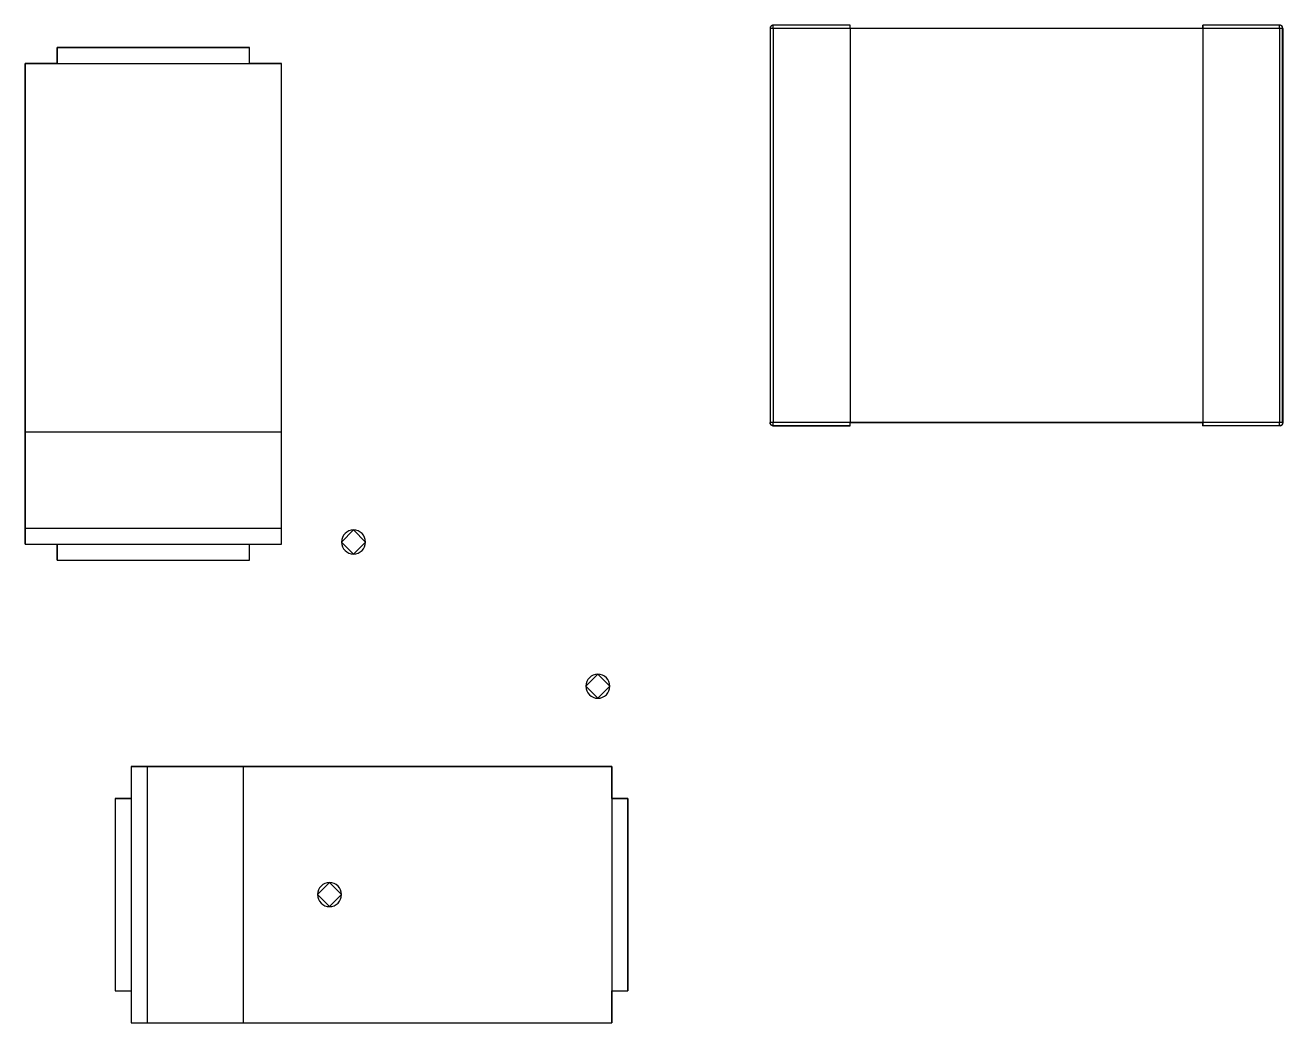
# Model space of a CAD drawing. Header units: inches. Extents: x 5 to 589, y -420 to -5.
# Drawn here: x 451.42 to 467.12, y -89.05 to -76.6 of the extents above; entities that cross this region are included whole.
import ezdxf

# ---------------------------------------------------------------- set-up
doc = ezdxf.new("R2010")
doc.units = ezdxf.units.IN
doc.header["$MEASUREMENT"] = 0

msp = doc.modelspace()

# ---------------------------------------------------------------- linework, layer by layer
at = {"color": 7, "true_color": 0xffffff}
for p, q in [((460.732, -76.613), (460.726, -76.621)), ((460.732, -76.613), (460.726, -76.621)), ((460.738, -76.607), (460.732, -76.613)), ((460.738, -76.607), (460.732, -76.613)), ((460.734, -76.611), (460.732, -76.613)), ((460.734, -76.611), (460.732, -76.613)), ((460.736, -76.609), (460.734, -76.611)), ((460.736, -76.609), (460.734, -76.611)), ((460.746, -76.601), (460.738, -76.607)), ((460.746, -76.601), (460.738, -76.607)), ((460.744, -76.603), (460.74, -76.605)), ((460.744, -76.603), (460.74, -76.605)), ((460.74, -76.605), (460.74, -76.605)), ((460.74, -76.605), (460.74, -76.605)), ((460.754, -76.599), (460.746, -76.601)), ((460.754, -76.599), (460.746, -76.601)), ((460.752, -76.599), (460.748, -76.601)), ((460.752, -76.599), (460.748, -76.601)), ((460.748, -76.601), (460.748, -76.601)), ((460.748, -76.601), (460.748, -76.601)), ((460.764, -76.597), (460.754, -76.599)), ((460.764, -76.599), (460.754, -76.599)), ((460.764, -76.597), (460.756, -76.597)), ((460.756, -76.597), (460.756, -76.599)), ((460.764, -76.597), (460.756, -76.597)), ((460.756, -76.597), (460.756, -76.599)), ((461.724, -76.597), (460.764, -76.597)), ((460.764, -76.597), (460.764, -76.599)), ((461.724, -76.597), (460.764, -76.597)), ((461.724, -76.597), (460.764, -76.597)), ((460.764, -76.597), (460.764, -76.597)), ((460.764, -76.599), (460.764, -76.597)), ((460.764, -76.599), (460.764, -76.599)), ((460.764, -76.599), (460.764, -76.599)), ((460.764, -76.601), (460.764, -76.599)), ((460.764, -76.603), (460.764, -76.601)), ((460.764, -76.601), (460.764, -76.601)), ((460.764, -76.601), (460.764, -76.601)), ((460.764, -76.605), (460.764, -76.603)), ((460.764, -76.607), (460.764, -76.605)), ((460.764, -76.605), (460.764, -76.605)), ((460.764, -76.609), (460.764, -76.607)), ((460.764, -76.611), (460.764, -76.609)), ((460.764, -76.613), (460.764, -76.611)), ((460.764, -76.617), (460.764, -76.613)), ((460.764, -76.613), (460.764, -76.613)), ((461.724, -76.637), (461.724, -76.597)), ((461.724, -76.597), (461.724, -76.597)), ((461.724, -76.601), (461.724, -76.597)), ((461.724, -76.599), (461.724, -76.599)), ((461.724, -76.599), (461.724, -76.599)), ((461.724, -76.603), (461.724, -76.601)), ((461.724, -76.601), (461.724, -76.601)), ((461.724, -76.605), (461.724, -76.601)), ((461.724, -76.607), (461.724, -76.605)), ((461.724, -76.611), (461.724, -76.605)), ((461.724, -76.609), (461.724, -76.607)), ((461.724, -76.619), (461.724, -76.611)), ((461.724, -76.617), (461.724, -76.613)), ((461.724, -76.613), (461.724, -76.613)), ((467.084, -76.599), (466.124, -76.597)), ((466.124, -76.597), (466.124, -76.637)), ((466.124, -76.597), (466.124, -76.597)), ((466.124, -76.599), (466.124, -76.597)), ((467.084, -76.597), (466.124, -76.597)), ((467.084, -76.597), (466.124, -76.597)), ((466.124, -76.599), (466.124, -76.597)), ((466.124, -76.601), (466.124, -76.599)), ((466.124, -76.601), (466.124, -76.599)), ((466.124, -76.601), (466.124, -76.601)), ((466.124, -76.607), (466.124, -76.601)), ((466.124, -76.605), (466.124, -76.603)), ((466.124, -76.605), (466.124, -76.605)), ((466.124, -76.613), (466.124, -76.607)), ((466.124, -76.611), (466.124, -76.609)), ((466.124, -76.613), (466.124, -76.611)), ((466.124, -76.621), (466.124, -76.613)), ((467.092, -76.597), (467.084, -76.599)), ((467.084, -76.597), (467.084, -76.597)), ((467.084, -76.599), (467.084, -76.597)), ((467.092, -76.597), (467.084, -76.597)), ((467.084, -76.601), (467.084, -76.599)), ((467.084, -76.599), (467.084, -76.599)), ((467.084, -76.599), (467.084, -76.599)), ((467.084, -76.601), (467.084, -76.601)), ((467.084, -76.603), (467.084, -76.601)), ((467.084, -76.601), (467.084, -76.601)), ((467.084, -76.605), (467.084, -76.603)), ((467.084, -76.605), (467.084, -76.605)), ((467.084, -76.607), (467.084, -76.605)), ((467.084, -76.609), (467.084, -76.607)), ((467.084, -76.611), (467.084, -76.609)), ((467.084, -76.613), (467.084, -76.611)), ((467.084, -76.617), (467.084, -76.613)), ((467.084, -76.613), (467.084, -76.613)), ((467.1, -76.601), (467.092, -76.597)), ((467.1, -76.601), (467.092, -76.597)), ((467.094, -76.599), (467.092, -76.599)), ((467.094, -76.599), (467.092, -76.599)), ((467.096, -76.599), (467.094, -76.599)), ((467.096, -76.599), (467.094, -76.599)), ((467.108, -76.605), (467.1, -76.601)), ((467.108, -76.605), (467.1, -76.601)), ((467.102, -76.601), (467.1, -76.601)), ((467.102, -76.601), (467.1, -76.601)), ((467.104, -76.603), (467.102, -76.601)), ((467.104, -76.603), (467.102, -76.601)), ((467.114, -76.611), (467.108, -76.605)), ((467.114, -76.611), (467.108, -76.605)), ((467.11, -76.607), (467.108, -76.605)), ((467.11, -76.607), (467.108, -76.605)), ((467.112, -76.609), (467.11, -76.607)), ((467.112, -76.609), (467.11, -76.607)), ((467.12, -76.619), (467.114, -76.611)), ((467.12, -76.619), (467.114, -76.611)), ((467.118, -76.617), (467.116, -76.613)), ((467.116, -76.613), (467.116, -76.613)), ((467.118, -76.617), (467.116, -76.613)), ((467.116, -76.613), (467.116, -76.613)), ((460.726, -76.621), (460.724, -76.629)), ((460.726, -76.621), (460.724, -76.629)), ((460.726, -76.625), (460.724, -76.627)), ((460.726, -76.625), (460.724, -76.627)), ((460.724, -76.627), (460.724, -76.629)), ((460.724, -76.627), (460.724, -76.629)), ((460.724, -76.629), (460.726, -76.637)), ((460.724, -76.629), (460.724, -76.637)), ((460.724, -76.637), (460.724, -81.557)), ((460.724, -76.637), (460.724, -81.557)), ((460.724, -76.637), (460.724, -76.637)), ((460.724, -76.637), (460.724, -76.637)), ((460.726, -76.637), (460.724, -76.637)), ((460.724, -76.637), (460.724, -76.637)), ((460.726, -76.637), (460.726, -81.557)), ((460.726, -76.637), (460.726, -76.637)), ((460.728, -76.637), (460.726, -76.637)), ((460.73, -76.617), (460.728, -76.619)), ((460.73, -76.617), (460.728, -76.619)), ((460.728, -76.619), (460.728, -76.621)), ((460.728, -76.619), (460.728, -76.621)), ((460.73, -76.637), (460.728, -76.637)), ((460.728, -76.637), (460.728, -76.637)), ((460.732, -76.637), (460.73, -76.637)), ((460.732, -76.637), (460.732, -76.637)), ((460.734, -76.637), (460.732, -76.637)), ((460.736, -76.637), (460.734, -76.637)), ((460.738, -76.637), (460.736, -76.637)), ((460.74, -76.637), (460.738, -76.637)), ((460.744, -76.637), (460.74, -76.637)), ((460.74, -76.637), (460.74, -76.637)), ((460.746, -76.637), (460.744, -76.637)), ((460.748, -76.637), (460.746, -76.637)), ((460.752, -76.637), (460.748, -76.637)), ((460.748, -76.637), (460.748, -76.637)), ((460.754, -76.637), (460.752, -76.637)), ((460.756, -76.637), (460.754, -76.637)), ((460.764, -76.637), (460.756, -76.637)), ((460.756, -76.637), (460.756, -76.637)), ((460.764, -76.619), (460.764, -76.617)), ((460.764, -76.621), (460.764, -76.619)), ((460.764, -76.625), (460.764, -76.621)), ((460.764, -76.621), (460.764, -76.621)), ((460.764, -76.627), (460.764, -76.625)), ((460.764, -76.629), (460.764, -76.627)), ((460.764, -76.637), (460.764, -76.629)), ((460.764, -76.629), (460.764, -76.629)), ((460.764, -76.637), (460.764, -81.557)), ((461.724, -76.637), (460.764, -76.637)), ((461.724, -76.637), (460.764, -76.637)), ((460.764, -76.637), (460.764, -81.557)), ((461.724, -76.627), (461.724, -76.619)), ((461.724, -76.625), (461.724, -76.621)), ((461.724, -76.621), (461.724, -76.621)), ((461.724, -76.637), (461.724, -76.627)), ((461.724, -76.637), (461.724, -76.629)), ((461.724, -76.629), (461.724, -76.629)), ((466.124, -76.637), (461.724, -76.637)), ((461.724, -76.637), (461.724, -81.557)), ((461.724, -76.637), (461.724, -81.557)), ((466.124, -76.637), (461.724, -76.637)), ((466.124, -76.637), (461.724, -76.637)), ((466.124, -76.619), (466.124, -76.617)), ((466.124, -76.621), (466.124, -76.619)), ((466.124, -76.629), (466.124, -76.621)), ((466.124, -76.627), (466.124, -76.625)), ((466.124, -76.629), (466.124, -76.627)), ((466.124, -76.637), (466.124, -76.629)), ((466.124, -76.637), (466.124, -81.557)), ((466.124, -76.637), (466.124, -81.557)), ((467.084, -76.637), (466.124, -76.637)), ((467.084, -76.637), (466.124, -76.637)), ((467.084, -76.619), (467.084, -76.617)), ((467.084, -76.621), (467.084, -76.619)), ((467.084, -76.625), (467.084, -76.621)), ((467.084, -76.621), (467.084, -76.621)), ((467.084, -76.627), (467.084, -76.625)), ((467.084, -76.629), (467.084, -76.627)), ((467.084, -76.637), (467.084, -76.629)), ((467.084, -76.629), (467.084, -76.629)), ((467.084, -76.637), (467.084, -81.557)), ((467.084, -76.637), (467.084, -81.557)), ((467.092, -76.637), (467.084, -76.637)), ((467.092, -76.637), (467.092, -76.637)), ((467.094, -76.637), (467.092, -76.637)), ((467.096, -76.637), (467.094, -76.637)), ((467.1, -76.637), (467.096, -76.637)), ((467.1, -76.637), (467.1, -76.637)), ((467.102, -76.637), (467.1, -76.637)), ((467.104, -76.637), (467.102, -76.637)), ((467.108, -76.637), (467.104, -76.637)), ((467.108, -76.637), (467.108, -76.637)), ((467.11, -76.637), (467.108, -76.637)), ((467.112, -76.637), (467.11, -76.637)), ((467.114, -76.637), (467.112, -76.637)), ((467.116, -76.637), (467.114, -76.637)), ((467.118, -76.637), (467.116, -76.637)), ((467.116, -76.637), (467.116, -76.637)), ((467.12, -76.637), (467.118, -76.637)), ((467.122, -76.627), (467.12, -76.619)), ((467.122, -76.627), (467.12, -76.619)), ((467.122, -76.625), (467.12, -76.621)), ((467.12, -76.621), (467.12, -76.621)), ((467.122, -76.625), (467.12, -76.621)), ((467.12, -76.621), (467.12, -76.621)), ((467.12, -76.637), (467.12, -76.637)), ((467.122, -76.637), (467.12, -76.637)), ((467.12, -76.637), (467.12, -76.637)), ((467.122, -76.637), (467.122, -76.627)), ((467.124, -76.637), (467.122, -76.627)), ((467.124, -76.629), (467.122, -76.629)), ((467.124, -76.629), (467.122, -76.629)), ((467.122, -81.557), (467.122, -76.637)), ((467.122, -76.637), (467.122, -76.637)), ((467.122, -76.637), (467.122, -76.637)), ((467.124, -76.637), (467.122, -76.637)), ((467.124, -76.637), (467.124, -76.629)), ((467.124, -76.637), (467.124, -76.629)), ((467.124, -76.637), (467.124, -81.557)), ((467.124, -76.637), (467.124, -81.557)), ((467.124, -76.637), (467.124, -76.637)), ((454.224, -76.874), (451.824, -76.874)), ((451.824, -76.874), (451.824, -77.074)), ((451.824, -77.074), (451.824, -76.874)), ((451.824, -76.874), (454.224, -76.874)), ((454.224, -77.074), (454.224, -76.874)), ((454.224, -77.074), (454.224, -76.874)), ((451.824, -77.074), (451.424, -77.074)), ((451.424, -77.074), (451.424, -81.674)), ((451.424, -77.074), (454.624, -77.074)), ((451.424, -81.674), (451.424, -77.074)), ((454.624, -77.074), (454.224, -77.074)), ((454.624, -81.674), (454.624, -77.074)), ((454.624, -81.674), (454.624, -77.074)), ((460.726, -81.557), (460.724, -81.557)), ((460.724, -81.557), (460.724, -81.567)), ((460.726, -81.557), (460.724, -81.557)), ((460.724, -81.557), (460.724, -81.557)), ((460.724, -81.567), (460.724, -81.557)), ((460.724, -81.557), (460.724, -81.557)), ((460.724, -81.557), (460.724, -81.557)), ((460.724, -81.565), (460.724, -81.557)), ((460.724, -81.565), (460.724, -81.557)), ((460.724, -81.565), (460.724, -81.565)), ((460.724, -81.565), (460.724, -81.565)), ((460.724, -81.567), (460.728, -81.575)), ((460.728, -81.575), (460.724, -81.567)), ((460.726, -81.557), (460.726, -81.557)), ((460.728, -81.557), (460.726, -81.557)), ((460.726, -81.573), (460.726, -81.569)), ((460.726, -81.573), (460.726, -81.569)), ((460.728, -81.573), (460.726, -81.573)), ((460.728, -81.573), (460.726, -81.573)), ((460.73, -81.557), (460.728, -81.557)), ((460.728, -81.557), (460.728, -81.557)), ((460.728, -81.575), (460.734, -81.583)), ((460.734, -81.583), (460.728, -81.575)), ((460.732, -81.557), (460.73, -81.557)), ((460.732, -81.581), (460.73, -81.577)), ((460.732, -81.581), (460.73, -81.577)), ((460.734, -81.557), (460.732, -81.557)), ((460.732, -81.557), (460.732, -81.557)), ((460.732, -81.581), (460.732, -81.581)), ((460.732, -81.581), (460.732, -81.581)), ((460.736, -81.557), (460.734, -81.557)), ((460.734, -81.583), (460.74, -81.589)), ((460.74, -81.589), (460.734, -81.583)), ((460.738, -81.557), (460.736, -81.557)), ((460.738, -81.587), (460.736, -81.585)), ((460.738, -81.587), (460.736, -81.585)), ((460.74, -81.557), (460.738, -81.557)), ((460.74, -81.589), (460.738, -81.587)), ((460.74, -81.589), (460.738, -81.587)), ((460.744, -81.557), (460.74, -81.557)), ((460.74, -81.557), (460.74, -81.557)), ((460.74, -81.589), (460.748, -81.595)), ((460.748, -81.595), (460.74, -81.589)), ((460.746, -81.557), (460.744, -81.557)), ((460.746, -81.593), (460.744, -81.591)), ((460.746, -81.593), (460.744, -81.591)), ((460.748, -81.557), (460.746, -81.557)), ((460.748, -81.593), (460.746, -81.593)), ((460.748, -81.593), (460.746, -81.593)), ((460.752, -81.557), (460.748, -81.557)), ((460.748, -81.557), (460.748, -81.557)), ((460.748, -81.595), (460.756, -81.597)), ((460.756, -81.597), (460.748, -81.595)), ((460.754, -81.557), (460.752, -81.557)), ((460.754, -81.597), (460.752, -81.595)), ((460.754, -81.597), (460.752, -81.595)), ((460.756, -81.557), (460.754, -81.557)), ((460.756, -81.597), (460.754, -81.597)), ((460.756, -81.597), (460.754, -81.597)), ((460.764, -81.557), (460.756, -81.557)), ((460.756, -81.557), (460.756, -81.557)), ((460.756, -81.597), (460.764, -81.597)), ((460.764, -81.597), (460.756, -81.597)), ((461.724, -81.557), (460.764, -81.557)), ((461.724, -81.557), (460.764, -81.557)), ((460.764, -81.565), (460.764, -81.557)), ((460.764, -81.567), (460.764, -81.565)), ((460.764, -81.565), (460.764, -81.565)), ((460.764, -81.569), (460.764, -81.567)), ((460.764, -81.573), (460.764, -81.569)), ((460.764, -81.575), (460.764, -81.573)), ((460.764, -81.573), (460.764, -81.573)), ((460.764, -81.577), (460.764, -81.575)), ((460.764, -81.581), (460.764, -81.577)), ((460.764, -81.583), (460.764, -81.581)), ((460.764, -81.581), (460.764, -81.581)), ((460.764, -81.585), (460.764, -81.583)), ((460.764, -81.587), (460.764, -81.585)), ((460.764, -81.589), (460.764, -81.587)), ((460.764, -81.591), (460.764, -81.589)), ((460.764, -81.589), (460.764, -81.589)), ((460.764, -81.593), (460.764, -81.591)), ((460.764, -81.595), (460.764, -81.593)), ((460.764, -81.593), (460.764, -81.593)), ((460.764, -81.595), (460.764, -81.595)), ((460.764, -81.597), (460.764, -81.595)), ((460.764, -81.597), (461.724, -81.597)), ((461.724, -81.597), (460.764, -81.597)), ((461.724, -81.597), (460.764, -81.597)), ((460.764, -81.597), (460.764, -81.597)), ((460.764, -81.597), (460.764, -81.597)), ((460.764, -81.597), (460.764, -81.597)), ((461.724, -81.597), (461.724, -81.557)), ((461.724, -81.557), (466.124, -81.557)), ((461.724, -81.565), (461.724, -81.557)), ((466.124, -81.557), (461.724, -81.557)), ((466.124, -81.557), (461.724, -81.557)), ((461.724, -81.567), (461.724, -81.565)), ((461.724, -81.573), (461.724, -81.565)), ((461.724, -81.569), (461.724, -81.567)), ((461.724, -81.575), (461.724, -81.573)), ((461.724, -81.581), (461.724, -81.573)), ((461.724, -81.577), (461.724, -81.575)), ((461.724, -81.583), (461.724, -81.581)), ((461.724, -81.587), (461.724, -81.581)), ((461.724, -81.585), (461.724, -81.583)), ((461.724, -81.593), (461.724, -81.587)), ((461.724, -81.591), (461.724, -81.589)), ((461.724, -81.589), (461.724, -81.589)), ((461.724, -81.595), (461.724, -81.593)), ((461.724, -81.597), (461.724, -81.593)), ((461.724, -81.595), (461.724, -81.595)), ((461.724, -81.597), (461.724, -81.597)), ((461.724, -81.597), (461.724, -81.597)), ((461.724, -81.597), (461.724, -81.597)), ((466.124, -81.557), (466.124, -81.597)), ((466.124, -81.565), (466.124, -81.557)), ((467.084, -81.557), (466.124, -81.557)), ((467.084, -81.557), (466.124, -81.557)), ((466.124, -81.567), (466.124, -81.557)), ((466.124, -81.565), (466.124, -81.565)), ((466.124, -81.575), (466.124, -81.567)), ((466.124, -81.573), (466.124, -81.569)), ((466.124, -81.573), (466.124, -81.573)), ((466.124, -81.583), (466.124, -81.575)), ((466.124, -81.581), (466.124, -81.577)), ((466.124, -81.581), (466.124, -81.581)), ((466.124, -81.589), (466.124, -81.583)), ((466.124, -81.587), (466.124, -81.585)), ((466.124, -81.589), (466.124, -81.587)), ((466.124, -81.595), (466.124, -81.589)), ((466.124, -81.593), (466.124, -81.591)), ((466.124, -81.593), (466.124, -81.593)), ((466.124, -81.597), (467.084, -81.595)), ((466.124, -81.597), (466.124, -81.595)), ((466.124, -81.597), (466.124, -81.595)), ((466.124, -81.597), (466.124, -81.597)), ((467.084, -81.597), (466.124, -81.597)), ((467.084, -81.597), (466.124, -81.597)), ((466.124, -81.597), (466.124, -81.597)), ((467.084, -81.565), (467.084, -81.557)), ((467.092, -81.557), (467.084, -81.557)), ((467.084, -81.565), (467.084, -81.565)), ((467.084, -81.567), (467.084, -81.565)), ((467.084, -81.569), (467.084, -81.567)), ((467.084, -81.573), (467.084, -81.569)), ((467.084, -81.573), (467.084, -81.573)), ((467.084, -81.575), (467.084, -81.573)), ((467.084, -81.577), (467.084, -81.575)), ((467.084, -81.581), (467.084, -81.577)), ((467.084, -81.581), (467.084, -81.581)), ((467.084, -81.583), (467.084, -81.581)), ((467.084, -81.585), (467.084, -81.583)), ((467.084, -81.587), (467.084, -81.585)), ((467.084, -81.589), (467.084, -81.587)), ((467.084, -81.591), (467.084, -81.589)), ((467.084, -81.589), (467.084, -81.589)), ((467.084, -81.593), (467.084, -81.591)), ((467.084, -81.593), (467.084, -81.593)), ((467.084, -81.595), (467.084, -81.593)), ((467.084, -81.595), (467.094, -81.597)), ((467.084, -81.597), (467.084, -81.595)), ((467.084, -81.595), (467.084, -81.595)), ((467.084, -81.597), (467.084, -81.597)), ((467.094, -81.597), (467.084, -81.597)), ((467.084, -81.597), (467.084, -81.597)), ((467.084, -81.597), (467.084, -81.597)), ((467.092, -81.597), (467.084, -81.597)), ((467.092, -81.597), (467.084, -81.597)), ((467.094, -81.557), (467.092, -81.557)), ((467.092, -81.557), (467.092, -81.557)), ((467.092, -81.597), (467.092, -81.597)), ((467.092, -81.597), (467.092, -81.597)), ((467.096, -81.557), (467.094, -81.557)), ((467.094, -81.597), (467.102, -81.593)), ((467.102, -81.593), (467.094, -81.597)), ((467.1, -81.557), (467.096, -81.557)), ((467.1, -81.595), (467.096, -81.595)), ((467.1, -81.595), (467.096, -81.595)), ((467.102, -81.557), (467.1, -81.557)), ((467.1, -81.557), (467.1, -81.557)), ((467.1, -81.593), (467.1, -81.595)), ((467.1, -81.593), (467.1, -81.595)), ((467.104, -81.557), (467.102, -81.557)), ((467.102, -81.593), (467.11, -81.587)), ((467.11, -81.587), (467.102, -81.593)), ((467.108, -81.557), (467.104, -81.557)), ((467.108, -81.589), (467.104, -81.591)), ((467.108, -81.589), (467.104, -81.591)), ((467.11, -81.557), (467.108, -81.557)), ((467.108, -81.557), (467.108, -81.557)), ((467.108, -81.589), (467.108, -81.589)), ((467.108, -81.589), (467.108, -81.589)), ((467.112, -81.557), (467.11, -81.557)), ((467.11, -81.587), (467.116, -81.581)), ((467.116, -81.581), (467.11, -81.587)), ((467.114, -81.557), (467.112, -81.557)), ((467.114, -81.583), (467.112, -81.585)), ((467.114, -81.583), (467.112, -81.585)), ((467.116, -81.557), (467.114, -81.557)), ((467.116, -81.581), (467.114, -81.583)), ((467.116, -81.581), (467.114, -81.583)), ((467.118, -81.557), (467.116, -81.557)), ((467.116, -81.557), (467.116, -81.557)), ((467.116, -81.581), (467.12, -81.573)), ((467.12, -81.573), (467.116, -81.581)), ((467.12, -81.557), (467.118, -81.557)), ((467.12, -81.575), (467.118, -81.577)), ((467.12, -81.575), (467.118, -81.577)), ((467.122, -81.557), (467.12, -81.557)), ((467.12, -81.557), (467.12, -81.557)), ((467.12, -81.557), (467.12, -81.557)), ((467.12, -81.575), (467.124, -81.565)), ((467.124, -81.565), (467.12, -81.573)), ((467.12, -81.573), (467.12, -81.575)), ((467.12, -81.573), (467.12, -81.575)), ((467.12, -81.573), (467.12, -81.575)), ((467.124, -81.565), (467.122, -81.557)), ((467.124, -81.557), (467.122, -81.557)), ((467.122, -81.557), (467.122, -81.557)), ((467.122, -81.557), (467.122, -81.557)), ((467.122, -81.565), (467.122, -81.567)), ((467.122, -81.565), (467.122, -81.567)), ((467.122, -81.567), (467.122, -81.569)), ((467.122, -81.567), (467.122, -81.569)), ((467.124, -81.557), (467.124, -81.557)), ((467.124, -81.557), (467.124, -81.565)), ((451.424, -81.674), (451.424, -82.874)), ((451.424, -81.674), (454.624, -81.674)), ((451.424, -82.874), (451.424, -81.674)), ((454.624, -82.874), (454.624, -81.674)), ((454.624, -82.874), (454.624, -81.674)), ((451.424, -82.874), (451.424, -83.074)), ((451.424, -82.874), (454.624, -82.874)), ((451.424, -83.074), (451.424, -82.874)), ((454.624, -83.074), (454.624, -82.874)), ((454.624, -83.074), (454.624, -82.874)), ((451.424, -83.074), (451.824, -83.074)), ((451.424, -83.074), (454.624, -83.074)), ((451.824, -83.074), (451.824, -83.274)), ((451.824, -83.274), (451.824, -83.074)), ((454.224, -83.274), (454.224, -83.074)), ((454.224, -83.074), (454.624, -83.074)), ((454.224, -83.274), (454.224, -83.074)), ((451.824, -83.274), (454.224, -83.274)), ((451.824, -83.274), (454.224, -83.274)), ((452.948, -85.847), (452.748, -85.847)), ((452.748, -85.847), (452.748, -86.247)), ((452.748, -85.847), (452.748, -89.047)), ((452.748, -85.847), (452.948, -85.847)), ((454.148, -85.847), (452.948, -85.847)), ((452.948, -85.847), (452.948, -89.047)), ((452.948, -85.847), (454.148, -85.847)), ((458.748, -85.847), (454.148, -85.847)), ((454.148, -85.847), (454.148, -89.047)), ((454.148, -85.847), (458.748, -85.847)), ((458.748, -86.247), (458.748, -85.847)), ((458.748, -85.847), (458.748, -89.047)), ((452.548, -86.247), (452.548, -88.647)), ((452.748, -86.247), (452.548, -86.247)), ((452.548, -86.247), (452.748, -86.247)), ((452.548, -86.247), (452.548, -88.647)), ((458.948, -86.247), (458.748, -86.247)), ((458.748, -86.247), (458.948, -86.247)), ((458.948, -88.647), (458.948, -86.247)), ((458.948, -86.247), (458.948, -88.647)), ((452.548, -88.647), (452.748, -88.647)), ((452.548, -88.647), (452.748, -88.647)), ((452.748, -88.647), (452.748, -89.047)), ((458.748, -89.047), (458.748, -88.647)), ((458.748, -88.647), (458.948, -88.647)), ((458.748, -88.647), (458.948, -88.647)), ((452.748, -89.047), (452.948, -89.047)), ((452.748, -89.047), (452.948, -89.047)), ((452.948, -89.047), (454.148, -89.047)), ((452.948, -89.047), (454.148, -89.047)), ((454.148, -89.047), (458.748, -89.047)), ((454.148, -89.047), (458.748, -89.047))]:
    msp.add_line(p, q, dxfattribs=at)
at = {"color": 18, "true_color": 0x000000}
for p, q in [((460.732, -76.613), (460.726, -76.621)), ((460.732, -76.613), (460.726, -76.621)), ((460.738, -76.607), (460.732, -76.613)), ((460.738, -76.607), (460.732, -76.613)), ((460.734, -76.611), (460.732, -76.613)), ((460.734, -76.611), (460.732, -76.613)), ((460.736, -76.609), (460.734, -76.611)), ((460.736, -76.609), (460.734, -76.611)), ((460.746, -76.601), (460.738, -76.607)), ((460.746, -76.601), (460.738, -76.607)), ((460.744, -76.603), (460.74, -76.605)), ((460.744, -76.603), (460.74, -76.605)), ((460.74, -76.605), (460.74, -76.605)), ((460.74, -76.605), (460.74, -76.605)), ((460.754, -76.599), (460.746, -76.601)), ((460.754, -76.599), (460.746, -76.601)), ((460.752, -76.599), (460.748, -76.601)), ((460.752, -76.599), (460.748, -76.601)), ((460.748, -76.601), (460.748, -76.601)), ((460.748, -76.601), (460.748, -76.601)), ((460.764, -76.597), (460.754, -76.599)), ((460.764, -76.599), (460.754, -76.599)), ((460.764, -76.597), (460.756, -76.597)), ((460.756, -76.597), (460.756, -76.599)), ((460.764, -76.597), (460.756, -76.597)), ((460.756, -76.597), (460.756, -76.599)), ((461.724, -76.597), (460.764, -76.597)), ((460.764, -76.597), (460.764, -76.599)), ((461.724, -76.597), (460.764, -76.597)), ((461.724, -76.597), (460.764, -76.597)), ((460.764, -76.597), (460.764, -76.597)), ((460.764, -76.599), (460.764, -76.597)), ((460.764, -76.599), (460.764, -76.599)), ((460.764, -76.599), (460.764, -76.599)), ((460.764, -76.601), (460.764, -76.599)), ((460.764, -76.603), (460.764, -76.601)), ((460.764, -76.601), (460.764, -76.601)), ((460.764, -76.601), (460.764, -76.601)), ((460.764, -76.605), (460.764, -76.603)), ((460.764, -76.607), (460.764, -76.605)), ((460.764, -76.605), (460.764, -76.605)), ((460.764, -76.609), (460.764, -76.607)), ((460.764, -76.611), (460.764, -76.609)), ((460.764, -76.613), (460.764, -76.611)), ((460.764, -76.617), (460.764, -76.613)), ((460.764, -76.613), (460.764, -76.613)), ((461.724, -76.637), (461.724, -76.597)), ((461.724, -76.597), (461.724, -76.597)), ((461.724, -76.601), (461.724, -76.597)), ((461.724, -76.599), (461.724, -76.599)), ((461.724, -76.599), (461.724, -76.599)), ((461.724, -76.603), (461.724, -76.601)), ((461.724, -76.601), (461.724, -76.601)), ((461.724, -76.605), (461.724, -76.601)), ((461.724, -76.607), (461.724, -76.605)), ((461.724, -76.611), (461.724, -76.605)), ((461.724, -76.609), (461.724, -76.607)), ((461.724, -76.619), (461.724, -76.611)), ((461.724, -76.617), (461.724, -76.613)), ((461.724, -76.613), (461.724, -76.613)), ((467.084, -76.599), (466.124, -76.597)), ((466.124, -76.597), (466.124, -76.637)), ((466.124, -76.597), (466.124, -76.597)), ((466.124, -76.599), (466.124, -76.597)), ((467.084, -76.597), (466.124, -76.597)), ((467.084, -76.597), (466.124, -76.597)), ((466.124, -76.599), (466.124, -76.597)), ((466.124, -76.601), (466.124, -76.599)), ((466.124, -76.601), (466.124, -76.599)), ((466.124, -76.601), (466.124, -76.601)), ((466.124, -76.607), (466.124, -76.601)), ((466.124, -76.605), (466.124, -76.603)), ((466.124, -76.605), (466.124, -76.605)), ((466.124, -76.613), (466.124, -76.607)), ((466.124, -76.611), (466.124, -76.609)), ((466.124, -76.613), (466.124, -76.611)), ((466.124, -76.621), (466.124, -76.613)), ((467.092, -76.597), (467.084, -76.599)), ((467.084, -76.597), (467.084, -76.597)), ((467.084, -76.599), (467.084, -76.597)), ((467.092, -76.597), (467.084, -76.597)), ((467.084, -76.601), (467.084, -76.599)), ((467.084, -76.599), (467.084, -76.599)), ((467.084, -76.599), (467.084, -76.599)), ((467.084, -76.601), (467.084, -76.601)), ((467.084, -76.603), (467.084, -76.601)), ((467.084, -76.601), (467.084, -76.601)), ((467.084, -76.605), (467.084, -76.603)), ((467.084, -76.605), (467.084, -76.605)), ((467.084, -76.607), (467.084, -76.605)), ((467.084, -76.609), (467.084, -76.607)), ((467.084, -76.611), (467.084, -76.609)), ((467.084, -76.613), (467.084, -76.611)), ((467.084, -76.617), (467.084, -76.613)), ((467.084, -76.613), (467.084, -76.613)), ((467.1, -76.601), (467.092, -76.597)), ((467.1, -76.601), (467.092, -76.597)), ((467.094, -76.599), (467.092, -76.599)), ((467.094, -76.599), (467.092, -76.599)), ((467.096, -76.599), (467.094, -76.599)), ((467.096, -76.599), (467.094, -76.599)), ((467.108, -76.605), (467.1, -76.601)), ((467.108, -76.605), (467.1, -76.601)), ((467.102, -76.601), (467.1, -76.601)), ((467.102, -76.601), (467.1, -76.601)), ((467.104, -76.603), (467.102, -76.601)), ((467.104, -76.603), (467.102, -76.601)), ((467.114, -76.611), (467.108, -76.605)), ((467.114, -76.611), (467.108, -76.605)), ((467.11, -76.607), (467.108, -76.605)), ((467.11, -76.607), (467.108, -76.605)), ((467.112, -76.609), (467.11, -76.607)), ((467.112, -76.609), (467.11, -76.607)), ((467.12, -76.619), (467.114, -76.611)), ((467.12, -76.619), (467.114, -76.611)), ((467.118, -76.617), (467.116, -76.613)), ((467.116, -76.613), (467.116, -76.613)), ((467.118, -76.617), (467.116, -76.613)), ((467.116, -76.613), (467.116, -76.613)), ((460.726, -76.621), (460.724, -76.629)), ((460.726, -76.621), (460.724, -76.629)), ((460.726, -76.625), (460.724, -76.627)), ((460.726, -76.625), (460.724, -76.627)), ((460.724, -76.627), (460.724, -76.629)), ((460.724, -76.627), (460.724, -76.629)), ((460.724, -76.629), (460.726, -76.637)), ((460.724, -76.629), (460.724, -76.637)), ((460.724, -76.637), (460.724, -81.557)), ((460.724, -76.637), (460.724, -81.557)), ((460.724, -76.637), (460.724, -76.637)), ((460.724, -76.637), (460.724, -76.637)), ((460.726, -76.637), (460.724, -76.637)), ((460.724, -76.637), (460.724, -76.637)), ((460.726, -76.637), (460.726, -81.557)), ((460.726, -76.637), (460.726, -76.637)), ((460.728, -76.637), (460.726, -76.637)), ((460.73, -76.617), (460.728, -76.619)), ((460.73, -76.617), (460.728, -76.619)), ((460.728, -76.619), (460.728, -76.621)), ((460.728, -76.619), (460.728, -76.621)), ((460.73, -76.637), (460.728, -76.637)), ((460.728, -76.637), (460.728, -76.637)), ((460.732, -76.637), (460.73, -76.637)), ((460.732, -76.637), (460.732, -76.637)), ((460.734, -76.637), (460.732, -76.637)), ((460.736, -76.637), (460.734, -76.637)), ((460.738, -76.637), (460.736, -76.637)), ((460.74, -76.637), (460.738, -76.637)), ((460.744, -76.637), (460.74, -76.637)), ((460.74, -76.637), (460.74, -76.637)), ((460.746, -76.637), (460.744, -76.637)), ((460.748, -76.637), (460.746, -76.637)), ((460.752, -76.637), (460.748, -76.637)), ((460.748, -76.637), (460.748, -76.637)), ((460.754, -76.637), (460.752, -76.637)), ((460.756, -76.637), (460.754, -76.637)), ((460.764, -76.637), (460.756, -76.637)), ((460.756, -76.637), (460.756, -76.637)), ((460.764, -76.619), (460.764, -76.617)), ((460.764, -76.621), (460.764, -76.619)), ((460.764, -76.625), (460.764, -76.621)), ((460.764, -76.621), (460.764, -76.621)), ((460.764, -76.627), (460.764, -76.625)), ((460.764, -76.629), (460.764, -76.627)), ((460.764, -76.637), (460.764, -76.629)), ((460.764, -76.629), (460.764, -76.629)), ((460.764, -76.637), (460.764, -81.557)), ((461.724, -76.637), (460.764, -76.637)), ((461.724, -76.637), (460.764, -76.637)), ((460.764, -76.637), (460.764, -81.557)), ((461.724, -76.627), (461.724, -76.619)), ((461.724, -76.625), (461.724, -76.621)), ((461.724, -76.621), (461.724, -76.621)), ((461.724, -76.637), (461.724, -76.627)), ((461.724, -76.637), (461.724, -76.629)), ((461.724, -76.629), (461.724, -76.629)), ((466.124, -76.637), (461.724, -76.637)), ((461.724, -76.637), (461.724, -81.557)), ((461.724, -76.637), (461.724, -81.557)), ((466.124, -76.637), (461.724, -76.637)), ((466.124, -76.637), (461.724, -76.637)), ((466.124, -76.619), (466.124, -76.617)), ((466.124, -76.621), (466.124, -76.619)), ((466.124, -76.629), (466.124, -76.621)), ((466.124, -76.627), (466.124, -76.625)), ((466.124, -76.629), (466.124, -76.627)), ((466.124, -76.637), (466.124, -76.629)), ((466.124, -76.637), (466.124, -81.557)), ((466.124, -76.637), (466.124, -81.557)), ((467.084, -76.637), (466.124, -76.637)), ((467.084, -76.637), (466.124, -76.637)), ((467.084, -76.619), (467.084, -76.617)), ((467.084, -76.621), (467.084, -76.619)), ((467.084, -76.625), (467.084, -76.621)), ((467.084, -76.621), (467.084, -76.621)), ((467.084, -76.627), (467.084, -76.625)), ((467.084, -76.629), (467.084, -76.627)), ((467.084, -76.637), (467.084, -76.629)), ((467.084, -76.629), (467.084, -76.629)), ((467.084, -76.637), (467.084, -81.557)), ((467.084, -76.637), (467.084, -81.557)), ((467.092, -76.637), (467.084, -76.637)), ((467.092, -76.637), (467.092, -76.637)), ((467.094, -76.637), (467.092, -76.637)), ((467.096, -76.637), (467.094, -76.637)), ((467.1, -76.637), (467.096, -76.637)), ((467.1, -76.637), (467.1, -76.637)), ((467.102, -76.637), (467.1, -76.637)), ((467.104, -76.637), (467.102, -76.637)), ((467.108, -76.637), (467.104, -76.637)), ((467.108, -76.637), (467.108, -76.637)), ((467.11, -76.637), (467.108, -76.637)), ((467.112, -76.637), (467.11, -76.637)), ((467.114, -76.637), (467.112, -76.637)), ((467.116, -76.637), (467.114, -76.637)), ((467.118, -76.637), (467.116, -76.637)), ((467.116, -76.637), (467.116, -76.637)), ((467.12, -76.637), (467.118, -76.637)), ((467.122, -76.627), (467.12, -76.619)), ((467.122, -76.627), (467.12, -76.619)), ((467.122, -76.625), (467.12, -76.621)), ((467.12, -76.621), (467.12, -76.621)), ((467.122, -76.625), (467.12, -76.621)), ((467.12, -76.621), (467.12, -76.621)), ((467.12, -76.637), (467.12, -76.637)), ((467.122, -76.637), (467.12, -76.637)), ((467.12, -76.637), (467.12, -76.637)), ((467.122, -76.637), (467.122, -76.627)), ((467.124, -76.637), (467.122, -76.627)), ((467.124, -76.629), (467.122, -76.629)), ((467.124, -76.629), (467.122, -76.629)), ((467.122, -81.557), (467.122, -76.637)), ((467.122, -76.637), (467.122, -76.637)), ((467.122, -76.637), (467.122, -76.637)), ((467.124, -76.637), (467.122, -76.637)), ((467.124, -76.637), (467.124, -76.629)), ((467.124, -76.637), (467.124, -76.629)), ((467.124, -76.637), (467.124, -81.557)), ((467.124, -76.637), (467.124, -81.557)), ((467.124, -76.637), (467.124, -76.637)), ((454.224, -76.874), (451.824, -76.874)), ((451.824, -76.874), (451.824, -77.074)), ((451.824, -77.074), (451.824, -76.874)), ((451.824, -76.874), (454.224, -76.874)), ((454.224, -77.074), (454.224, -76.874)), ((454.224, -77.074), (454.224, -76.874)), ((451.824, -77.074), (451.424, -77.074)), ((451.424, -77.074), (451.424, -81.674)), ((451.424, -77.074), (454.624, -77.074)), ((451.424, -81.674), (451.424, -77.074)), ((454.624, -77.074), (454.224, -77.074)), ((454.624, -81.674), (454.624, -77.074)), ((454.624, -81.674), (454.624, -77.074)), ((460.726, -81.557), (460.724, -81.557)), ((460.724, -81.557), (460.724, -81.567)), ((460.726, -81.557), (460.724, -81.557)), ((460.724, -81.557), (460.724, -81.557)), ((460.724, -81.567), (460.724, -81.557)), ((460.724, -81.557), (460.724, -81.557)), ((460.724, -81.557), (460.724, -81.557)), ((460.724, -81.565), (460.724, -81.557)), ((460.724, -81.565), (460.724, -81.557)), ((460.724, -81.565), (460.724, -81.565)), ((460.724, -81.565), (460.724, -81.565)), ((460.724, -81.567), (460.728, -81.575)), ((460.728, -81.575), (460.724, -81.567)), ((460.726, -81.557), (460.726, -81.557)), ((460.728, -81.557), (460.726, -81.557)), ((460.726, -81.573), (460.726, -81.569)), ((460.726, -81.573), (460.726, -81.569)), ((460.728, -81.573), (460.726, -81.573)), ((460.728, -81.573), (460.726, -81.573)), ((460.73, -81.557), (460.728, -81.557)), ((460.728, -81.557), (460.728, -81.557)), ((460.728, -81.575), (460.734, -81.583)), ((460.734, -81.583), (460.728, -81.575)), ((460.732, -81.557), (460.73, -81.557)), ((460.732, -81.581), (460.73, -81.577)), ((460.732, -81.581), (460.73, -81.577)), ((460.734, -81.557), (460.732, -81.557)), ((460.732, -81.557), (460.732, -81.557)), ((460.732, -81.581), (460.732, -81.581)), ((460.732, -81.581), (460.732, -81.581)), ((460.736, -81.557), (460.734, -81.557)), ((460.734, -81.583), (460.74, -81.589)), ((460.74, -81.589), (460.734, -81.583)), ((460.738, -81.557), (460.736, -81.557)), ((460.738, -81.587), (460.736, -81.585)), ((460.738, -81.587), (460.736, -81.585)), ((460.74, -81.557), (460.738, -81.557)), ((460.74, -81.589), (460.738, -81.587)), ((460.74, -81.589), (460.738, -81.587)), ((460.744, -81.557), (460.74, -81.557)), ((460.74, -81.557), (460.74, -81.557)), ((460.74, -81.589), (460.748, -81.595)), ((460.748, -81.595), (460.74, -81.589)), ((460.746, -81.557), (460.744, -81.557)), ((460.746, -81.593), (460.744, -81.591)), ((460.746, -81.593), (460.744, -81.591)), ((460.748, -81.557), (460.746, -81.557)), ((460.748, -81.593), (460.746, -81.593)), ((460.748, -81.593), (460.746, -81.593)), ((460.752, -81.557), (460.748, -81.557)), ((460.748, -81.557), (460.748, -81.557)), ((460.748, -81.595), (460.756, -81.597)), ((460.756, -81.597), (460.748, -81.595)), ((460.754, -81.557), (460.752, -81.557)), ((460.754, -81.597), (460.752, -81.595)), ((460.754, -81.597), (460.752, -81.595)), ((460.756, -81.557), (460.754, -81.557)), ((460.756, -81.597), (460.754, -81.597)), ((460.756, -81.597), (460.754, -81.597)), ((460.764, -81.557), (460.756, -81.557)), ((460.756, -81.557), (460.756, -81.557)), ((460.756, -81.597), (460.764, -81.597)), ((460.764, -81.597), (460.756, -81.597)), ((461.724, -81.557), (460.764, -81.557)), ((461.724, -81.557), (460.764, -81.557)), ((460.764, -81.565), (460.764, -81.557)), ((460.764, -81.567), (460.764, -81.565)), ((460.764, -81.565), (460.764, -81.565)), ((460.764, -81.569), (460.764, -81.567)), ((460.764, -81.573), (460.764, -81.569)), ((460.764, -81.575), (460.764, -81.573)), ((460.764, -81.573), (460.764, -81.573)), ((460.764, -81.577), (460.764, -81.575)), ((460.764, -81.581), (460.764, -81.577)), ((460.764, -81.583), (460.764, -81.581)), ((460.764, -81.581), (460.764, -81.581)), ((460.764, -81.585), (460.764, -81.583)), ((460.764, -81.587), (460.764, -81.585)), ((460.764, -81.589), (460.764, -81.587)), ((460.764, -81.591), (460.764, -81.589)), ((460.764, -81.589), (460.764, -81.589)), ((460.764, -81.593), (460.764, -81.591)), ((460.764, -81.595), (460.764, -81.593)), ((460.764, -81.593), (460.764, -81.593)), ((460.764, -81.595), (460.764, -81.595)), ((460.764, -81.597), (460.764, -81.595)), ((460.764, -81.597), (461.724, -81.597)), ((461.724, -81.597), (460.764, -81.597)), ((461.724, -81.597), (460.764, -81.597)), ((460.764, -81.597), (460.764, -81.597)), ((460.764, -81.597), (460.764, -81.597)), ((460.764, -81.597), (460.764, -81.597)), ((461.724, -81.597), (461.724, -81.557)), ((461.724, -81.557), (466.124, -81.557)), ((461.724, -81.565), (461.724, -81.557)), ((466.124, -81.557), (461.724, -81.557)), ((466.124, -81.557), (461.724, -81.557)), ((461.724, -81.567), (461.724, -81.565)), ((461.724, -81.573), (461.724, -81.565)), ((461.724, -81.569), (461.724, -81.567)), ((461.724, -81.575), (461.724, -81.573)), ((461.724, -81.581), (461.724, -81.573)), ((461.724, -81.577), (461.724, -81.575)), ((461.724, -81.583), (461.724, -81.581)), ((461.724, -81.587), (461.724, -81.581)), ((461.724, -81.585), (461.724, -81.583)), ((461.724, -81.593), (461.724, -81.587)), ((461.724, -81.591), (461.724, -81.589)), ((461.724, -81.589), (461.724, -81.589)), ((461.724, -81.595), (461.724, -81.593)), ((461.724, -81.597), (461.724, -81.593)), ((461.724, -81.595), (461.724, -81.595)), ((461.724, -81.597), (461.724, -81.597)), ((461.724, -81.597), (461.724, -81.597)), ((461.724, -81.597), (461.724, -81.597)), ((466.124, -81.557), (466.124, -81.597)), ((466.124, -81.565), (466.124, -81.557)), ((467.084, -81.557), (466.124, -81.557)), ((467.084, -81.557), (466.124, -81.557)), ((466.124, -81.567), (466.124, -81.557)), ((466.124, -81.565), (466.124, -81.565)), ((466.124, -81.575), (466.124, -81.567)), ((466.124, -81.573), (466.124, -81.569)), ((466.124, -81.573), (466.124, -81.573)), ((466.124, -81.583), (466.124, -81.575)), ((466.124, -81.581), (466.124, -81.577)), ((466.124, -81.581), (466.124, -81.581)), ((466.124, -81.589), (466.124, -81.583)), ((466.124, -81.587), (466.124, -81.585)), ((466.124, -81.589), (466.124, -81.587)), ((466.124, -81.595), (466.124, -81.589)), ((466.124, -81.593), (466.124, -81.591)), ((466.124, -81.593), (466.124, -81.593)), ((466.124, -81.597), (467.084, -81.595)), ((466.124, -81.597), (466.124, -81.595)), ((466.124, -81.597), (466.124, -81.595)), ((466.124, -81.597), (466.124, -81.597)), ((467.084, -81.597), (466.124, -81.597)), ((467.084, -81.597), (466.124, -81.597)), ((466.124, -81.597), (466.124, -81.597)), ((467.084, -81.565), (467.084, -81.557)), ((467.092, -81.557), (467.084, -81.557)), ((467.084, -81.565), (467.084, -81.565)), ((467.084, -81.567), (467.084, -81.565)), ((467.084, -81.569), (467.084, -81.567)), ((467.084, -81.573), (467.084, -81.569)), ((467.084, -81.573), (467.084, -81.573)), ((467.084, -81.575), (467.084, -81.573)), ((467.084, -81.577), (467.084, -81.575)), ((467.084, -81.581), (467.084, -81.577)), ((467.084, -81.581), (467.084, -81.581)), ((467.084, -81.583), (467.084, -81.581)), ((467.084, -81.585), (467.084, -81.583)), ((467.084, -81.587), (467.084, -81.585)), ((467.084, -81.589), (467.084, -81.587)), ((467.084, -81.591), (467.084, -81.589)), ((467.084, -81.589), (467.084, -81.589)), ((467.084, -81.593), (467.084, -81.591)), ((467.084, -81.593), (467.084, -81.593)), ((467.084, -81.595), (467.084, -81.593)), ((467.084, -81.595), (467.094, -81.597)), ((467.084, -81.597), (467.084, -81.595)), ((467.084, -81.595), (467.084, -81.595)), ((467.084, -81.597), (467.084, -81.597)), ((467.094, -81.597), (467.084, -81.597)), ((467.084, -81.597), (467.084, -81.597)), ((467.084, -81.597), (467.084, -81.597)), ((467.092, -81.597), (467.084, -81.597)), ((467.092, -81.597), (467.084, -81.597)), ((467.094, -81.557), (467.092, -81.557)), ((467.092, -81.557), (467.092, -81.557)), ((467.092, -81.597), (467.092, -81.597)), ((467.092, -81.597), (467.092, -81.597)), ((467.096, -81.557), (467.094, -81.557)), ((467.094, -81.597), (467.102, -81.593)), ((467.102, -81.593), (467.094, -81.597)), ((467.1, -81.557), (467.096, -81.557)), ((467.1, -81.595), (467.096, -81.595)), ((467.1, -81.595), (467.096, -81.595)), ((467.102, -81.557), (467.1, -81.557)), ((467.1, -81.557), (467.1, -81.557)), ((467.1, -81.593), (467.1, -81.595)), ((467.1, -81.593), (467.1, -81.595)), ((467.104, -81.557), (467.102, -81.557)), ((467.102, -81.593), (467.11, -81.587)), ((467.11, -81.587), (467.102, -81.593)), ((467.108, -81.557), (467.104, -81.557)), ((467.108, -81.589), (467.104, -81.591)), ((467.108, -81.589), (467.104, -81.591)), ((467.11, -81.557), (467.108, -81.557)), ((467.108, -81.557), (467.108, -81.557)), ((467.108, -81.589), (467.108, -81.589)), ((467.108, -81.589), (467.108, -81.589)), ((467.112, -81.557), (467.11, -81.557)), ((467.11, -81.587), (467.116, -81.581)), ((467.116, -81.581), (467.11, -81.587)), ((467.114, -81.557), (467.112, -81.557)), ((467.114, -81.583), (467.112, -81.585)), ((467.114, -81.583), (467.112, -81.585)), ((467.116, -81.557), (467.114, -81.557)), ((467.116, -81.581), (467.114, -81.583)), ((467.116, -81.581), (467.114, -81.583)), ((467.118, -81.557), (467.116, -81.557)), ((467.116, -81.557), (467.116, -81.557)), ((467.116, -81.581), (467.12, -81.573)), ((467.12, -81.573), (467.116, -81.581)), ((467.12, -81.557), (467.118, -81.557)), ((467.12, -81.575), (467.118, -81.577)), ((467.12, -81.575), (467.118, -81.577)), ((467.122, -81.557), (467.12, -81.557)), ((467.12, -81.557), (467.12, -81.557)), ((467.12, -81.557), (467.12, -81.557)), ((467.12, -81.575), (467.124, -81.565)), ((467.124, -81.565), (467.12, -81.573)), ((467.12, -81.573), (467.12, -81.575)), ((467.12, -81.573), (467.12, -81.575)), ((467.12, -81.573), (467.12, -81.575)), ((467.124, -81.565), (467.122, -81.557)), ((467.124, -81.557), (467.122, -81.557)), ((467.122, -81.557), (467.122, -81.557)), ((467.122, -81.557), (467.122, -81.557)), ((467.122, -81.565), (467.122, -81.567)), ((467.122, -81.565), (467.122, -81.567)), ((467.122, -81.567), (467.122, -81.569)), ((467.122, -81.567), (467.122, -81.569)), ((467.124, -81.557), (467.124, -81.557)), ((467.124, -81.557), (467.124, -81.565)), ((451.424, -81.674), (451.424, -82.874)), ((451.424, -81.674), (454.624, -81.674)), ((451.424, -82.874), (451.424, -81.674)), ((454.624, -82.874), (454.624, -81.674)), ((454.624, -82.874), (454.624, -81.674)), ((451.424, -82.874), (451.424, -83.074)), ((451.424, -82.874), (454.624, -82.874)), ((451.424, -83.074), (451.424, -82.874)), ((454.624, -83.074), (454.624, -82.874)), ((454.624, -83.074), (454.624, -82.874)), ((455.374, -83.047), (455.524, -82.897)), ((455.524, -83.197), (455.374, -83.047)), ((455.524, -82.897), (455.674, -83.047)), ((455.674, -83.047), (455.524, -83.197)), ((451.424, -83.074), (451.824, -83.074)), ((451.424, -83.074), (454.624, -83.074)), ((451.824, -83.074), (451.824, -83.274)), ((451.824, -83.274), (451.824, -83.074)), ((454.224, -83.274), (454.224, -83.074)), ((454.224, -83.074), (454.624, -83.074)), ((454.224, -83.274), (454.224, -83.074)), ((451.824, -83.274), (454.224, -83.274)), ((451.824, -83.274), (454.224, -83.274)), ((458.424, -84.847), (458.574, -84.697)), ((458.574, -84.697), (458.724, -84.847)), ((458.574, -84.997), (458.424, -84.847)), ((458.724, -84.847), (458.574, -84.997)), ((452.948, -85.847), (452.748, -85.847)), ((452.748, -85.847), (452.748, -86.247)), ((452.748, -85.847), (452.748, -89.047)), ((452.748, -85.847), (452.948, -85.847)), ((454.148, -85.847), (452.948, -85.847)), ((452.948, -85.847), (452.948, -89.047)), ((452.948, -85.847), (454.148, -85.847)), ((458.748, -85.847), (454.148, -85.847)), ((454.148, -85.847), (454.148, -89.047)), ((454.148, -85.847), (458.748, -85.847)), ((458.748, -86.247), (458.748, -85.847)), ((458.748, -85.847), (458.748, -89.047)), ((452.548, -86.247), (452.548, -88.647)), ((452.748, -86.247), (452.548, -86.247)), ((452.548, -86.247), (452.748, -86.247)), ((452.548, -86.247), (452.548, -88.647)), ((458.948, -86.247), (458.748, -86.247)), ((458.748, -86.247), (458.948, -86.247)), ((458.948, -88.647), (458.948, -86.247)), ((458.948, -86.247), (458.948, -88.647)), ((455.074, -87.447), (455.224, -87.297)), ((455.224, -87.597), (455.074, -87.447)), ((455.224, -87.297), (455.374, -87.447)), ((455.374, -87.447), (455.224, -87.597)), ((452.548, -88.647), (452.748, -88.647)), ((452.548, -88.647), (452.748, -88.647)), ((452.748, -88.647), (452.748, -89.047)), ((458.748, -89.047), (458.748, -88.647)), ((458.748, -88.647), (458.948, -88.647)), ((458.748, -88.647), (458.948, -88.647)), ((452.748, -89.047), (452.948, -89.047)), ((452.748, -89.047), (452.948, -89.047)), ((452.948, -89.047), (454.148, -89.047)), ((452.948, -89.047), (454.148, -89.047)), ((454.148, -89.047), (458.748, -89.047)), ((454.148, -89.047), (458.748, -89.047))]:
    msp.add_line(p, q, dxfattribs=at)
for centre, start, end in [((455.524, -83.047), 90, 180), ((455.524, -83.047), 180, 270), ((455.524, -83.047), 0, 90), ((455.524, -83.047), 270, 0), ((458.574, -84.847), 90, 180), ((458.574, -84.847), 0, 90), ((458.574, -84.847), 180, 270), ((458.574, -84.847), 270, 0), ((455.224, -87.447), 90, 180), ((455.224, -87.447), 180, 270), ((455.224, -87.447), 0, 90), ((455.224, -87.447), 270, 0)]:
    msp.add_arc(centre, 0.15, start, end, dxfattribs=at)

doc.saveas('drawing.dxf')
